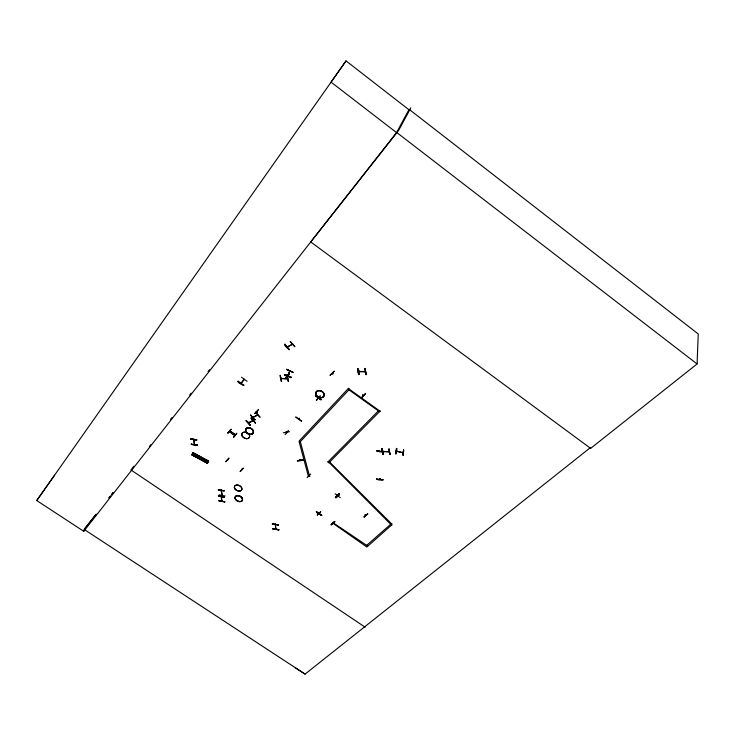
<?xml version="1.0" encoding="UTF-8"?>
<svg xmlns="http://www.w3.org/2000/svg" width="735" height="735" viewBox="0 0 735 735"><rect width="100%" height="100%" fill="white"/><g stroke="black" fill="none" stroke-linecap="round" stroke-linejoin="round"><path stroke-width="1.1" d="M383.358 451.814L376.522 450.665M380.032 451.612L379.995 452.126L379.765 451.501M379.839 478.411L379.683 479.358L379.765 478.807M379.986 479.303L379.921 478.825M383.275 452.071L376.513 450.674M383.201 479.689C383.523 480.258 375.723 480.387 376.577 478.568M219.113 494.894L225.103 495.969M589.948 447.973L590.572 448.433L697.083 363.954L698.25 333.975L409.138 109.322L396.551 132.612L331.062 82.145L346.029 60.886L408.917 109.735M191.339 444.473L197.458 445.483L197.55 444.987M224.873 502.143L219.002 500.618M272.777 528.842C291.767 531.451 259.914 526.885 278.776 529.926M272.768 528.649L278.785 529.889M222.117 500.544L221.722 501.307L221.263 496.713M221.704 500.912L221.915 500.498M287.376 376.348L288.083 376.586L287.504 376.173M300.293 459.908L300.183 460.422L300.045 459.559M240.979 383.385L244.121 379.205L244.112 379.765M275.551 528.713L276.002 528.3M376.495 478.853L383.128 479.937M221.74 490.585L221.244 490.998M288.083 375.631L287.615 375.842M287.945 375.989L289.856 370.982M332.174 373.582L333.093 373.582M194.132 439.75L193.847 440.247L193.562 439.649M334.765 521.657L331.163 524.799L334.765 521.694M331.2 524.772L334.71 521.354M337.181 495.041L336.915 495.656L337.282 495.041M337.374 495.941L337.907 496.29L337.585 495.803M396.799 448.359L395.669 453.752L396.128 453.596M396.376 448.497L395.706 453.725M396.018 453.761L396.679 448.534L396.046 453.835M396.496 451.4L397.075 451.29M403.193 452.668L402.412 452.677L402.541 452.19M403.524 450.132L403.212 455.452L403.607 449.893M403.653 449.921L402.918 455.121M299.365 418.334L298.869 419.014M303.362 459.77L297.436 460.569M303.399 460.285L297.482 461.065M365.313 514.684L365.148 515.217L365.414 514.601M319.661 512.975L319.229 513.719M221.235 496.805L221.474 496.309M221.75 496.768L221.575 497.182M222.19 500.921L222.016 501.325M227.639 460.165L227.437 460.018M241.907 469.362L241.696 469.766M241.696 469.821L241.723 469.224M379.664 478.853L380.068 478.457M287.927 376.063L288.129 375.594M289.856 371.065L289.553 371.166M275.57 525.093L275.469 524.156M275.855 529.126L275.487 524.652M240.143 471.594L243.395 468.241M218.911 501.105L224.956 501.702L218.993 500.673M366.682 545.352L390.928 524.055M328.903 462.297L390.799 524.422L391.856 523.586M332.532 522.971L366.857 547.015L391.948 524.762M367.675 546.041L333.056 522.704L332.385 523.329M397.249 451.005L397.038 451.52M389.982 454.432L388.98 448.984L390 454.23M388.833 451.896L388.76 451.336M365.874 514.858L365.626 515.52L365.69 515.024M379.912 479.395L380.105 478.871M367.647 513.572L364.183 517.302L363.981 516.852M364.009 516.898L367.849 514.004M389.908 454.469L388.999 448.8M383.541 451.152L383.404 451.694M382.283 448.57L381.814 448.8L383.247 454.01M382.852 454.193L381.86 448.773L382.843 454.221L383.302 453.991M291.124 377.239C270.728 369.034 304.814 382.972 284.592 374.409M286.475 369.485L293.017 372.379L286.595 369.236M379.49 411.673L348.923 389.835M327.975 461.69L328.885 462.784L380.261 410.893M378.378 410.883L327.828 462.049M332.918 522.805L332.532 523.1L332.918 522.521M333.203 522.337L332.578 523.109M340.268 497.678L335.169 493.773M337.705 495.344L337.356 496.272L337.319 495.611M337.65 495.298L337.181 496.051M337.696 495.996L337.889 495.473M337.944 495.803L337.87 496.3L338.128 495.638M335.647 497.255L338.909 493.911L335.298 497.301L335.996 497.788L339.579 494.379L336.005 497.76M335.803 497.338L339.561 494.361L338.909 493.911M321.728 515.263C312.853 508.482 316.188 513.59 321.755 515.226M319.468 512.929L319.146 513.857L319.155 513.067M319.054 513.848L319.394 512.846M317.217 515.143L320.699 511.735L317.309 514.978M365.341 393.372L365.561 393.841L361.565 397.92L361.344 397.46M362.631 395.375L362.796 394.833M284.399 374.841L290.922 377.698M284.482 374.629L291.014 377.478M365.01 368.4L366.149 374.418M328.756 462.655L329.822 461.773M365.479 371.074L364.817 371.772M365.368 371.818L365.561 371.138M366.048 374.648L365.047 368.428M364.882 371.809L364.992 371.065M280.945 378.378L281.882 378.323M281.036 378.617L281.615 378.406M359.057 374.565C358.322 366.021 356.401 366.737 358.671 374.565L359.158 374.335M358.763 371L358.524 371.469L365.433 371.515M359.397 371.395L359.25 371.01M359.36 371.184L358.459 371.469M287.67 378.856L287.027 378.341M349.676 389.026L300.33 441.652L299.09 441.634L308.424 476.455L309.793 476.133M309.426 476.041L309.334 476.528L309.132 475.609M309.371 476.519L309.6 475.867M307.092 477.686L310.639 474.057M309.637 476.491L300.33 441.652L299.255 440.908L348.555 388.227M309.077 475.563L308.801 476.17L309.435 476.363M275.855 529.172L276.066 528.667M272.373 524.055L278.491 524.863L272.345 523.798M241.108 383.348L244.36 379.361M275.414 524.239L275.579 529.025M275.671 524.193L275.276 524.974M299.898 459.963L300.119 459.494M300.33 459.467L300.165 460.367L299.926 459.963M300.587 459.862L300.404 460.275M315.407 395.559L321.112 399.619M334.25 371.129L329.987 375.346L334.122 371.285M320.175 395.807L316.647 400.281L316.436 399.822M317.768 397.24L318.071 398.076L317.594 397.773M320.984 399.858L315.352 395.696L321.048 399.776M295.773 417.168L301.332 421.173L301.635 420.732M299.173 418.197L298.64 418.913M285.106 434.633L288.386 430.462M283.407 432.777L289.489 431.721M286.117 431.776L285.933 432.318L286.613 432.18M286.338 432.566L286.531 432.162M389.421 451.887L382.724 451.621M288.35 381.428L287.21 375.631M288.111 375.649L288.276 375.162M289.259 374.179L285.309 378.075L289.324 373.94M240.216 471.383L243.294 468.167M241.337 469.821L241.576 469.343M252.803 417.324L257.719 414.99L257.094 415.018M222.154 500.59L221.694 501.316M224.359 497.273L218.35 495.923L224.35 497.007M288.046 375.07L287.661 375.925L289.627 370.881M221.217 490.53L221.933 495.261L222.383 494.49M280.448 375.346L279.998 375.557L281.202 381.355L281.689 381.143M222.099 494.398L222.172 494.894M221.961 495.234L222.31 494.425M221.676 496.345L221.244 497.117M222.429 494.82L222.172 495.316L221.501 490.668M221.428 490.126L221.474 490.658M221.639 490.153L221.501 491.035M221.299 491.063L221.685 490.254M255.514 412.344L260.006 417.021M294.827 346.589L290.178 341.453L294.772 346.755M251.214 417.93L255.431 422.818M317.649 398.076L318.181 397.856M255.201 419.575L254.815 419.951L250.442 415.1M218.442 489.859L224.322 490.888L218.341 490.006M253.639 416.92L253.015 417.508L257.719 414.99M289.489 349.465C289.526 350.246 283.113 345.128 284.987 344.127M292.512 344.228L292.714 343.842M254.99 413.557L258.454 409.57M253.198 420.117L252.73 420.953L252.858 420.282M257.25 412.234L256.625 411.82L257.397 411.94M254.687 413.419L258.5 409.579M250.543 425.161L250.148 425.519L245.968 420.622M252.73 420.953L253.345 420.117M253.492 420.291L252.877 420.953M193.617 455.434L194.674 453.44M252.583 420.787C253.226 419.529 246.638 424.646 248.853 422.212M248.944 422.239L248.384 423.048M255.596 412.188L259.942 417.186M252.959 417.489L253.483 416.754M194.674 456.003L195.73 454.01M225.884 461.571L228.989 458.08M287.78 346.332L287.936 346.516M227.528 460.303L227.85 459.724M196.245 456.858L197.311 454.873M197.651 457.62L198.707 455.626M199.222 458.475L200.287 456.481M233.528 437.04L236.854 433.181L233.831 437.252L233.647 436.81M410.791 107.861L398.59 130.508L310.712 241.953L590.637 448.378L590.012 447.918L305.08 674.114L295.81 668.097M207.601 462.885L191.973 454.671L207.601 462.885L192.01 454.597L192.23 454.184L207.757 462.6L207.371 463.307L191.853 454.892L193.094 452.585L208.639 461.02L208.253 461.718L192.717 453.293L193.039 452.687M192.175 454.285L207.702 462.701M192.938 452.861L208.428 461.415M205.975 462.14L207.049 460.156M231.277 429.323L227.731 433.044L230.937 429.341M207.546 462.986L208.63 461.01M229.568 431.39L234.943 435.377M287.045 346.929L292.42 344.32M207.38 463.289L191.872 454.855M247.116 381.309L241.466 377.174M243.845 385.103C244.011 385.756 236.551 382.531 238.158 381.07M321.645 515.455L316.445 511.808L321.627 515.483M193.792 439.254L194.242 444.647L194.619 443.839L194.215 444.684L194.738 444.252M196.861 439.916L190.558 438.878L196.759 440.072M194.453 444.684L194.003 439.282M191.422 444.004L191.33 444.51M194.012 439.337L193.847 440.247M253.281 420.723L248.439 423.02M295.929 416.993L301.525 420.962M234.759 435.607L229.292 431.776M346.029 60.886L36.75 500.544L83.735 531.295L84.948 529.375M36.75 500.544L54.565 475.223M96.294 514.169L84.277 529.512L305.08 674.114M109.028 497.926L110.443 496.125M111.858 494.324L113.263 492.514M133.779 466.348L130.949 469.959L365.148 627.203M149.352 446.476L150.767 444.666M170.584 419.373L171.999 417.572M189.694 394.989L191.109 393.179M208.097 371.506L209.512 369.696M83.735 531.295L396.661 132.419L697.083 363.954M84.093 529.384L95.449 514.978M108.936 497.871L110.36 496.07M111.775 494.269L113.199 492.468M365.405 371.772L358.652 371.745M250.653 414.981L255.027 419.814M382.751 451.437L389.394 451.667M228.879 458.236L225.774 461.727M316.326 400.051L320.166 396.064M363.173 395.724L362.677 395.127L363.31 395.586M361.317 397.69L365.304 393.602M403.166 452.843L396.367 451.318M335.583 497.42L339.138 494.058M339.368 494.223L335.766 497.549M331.163 524.799L334.664 521.547M358.671 374.556L357.55 368.538M359.011 374.528L357.807 368.538M286.301 432.428C287.716 434.183 285.345 431.123 286.622 432.502M280.329 375.53L281.569 381.373M299.88 459.871L300.367 460.34M228.034 433.172L230.891 429.35M292.457 344.265L287.266 347.14M221.952 501.362L221.465 496.75M251.085 418.16L255.311 423.048M286.898 378.598L287.624 378.654M382.108 448.782L383.211 454.23M255.376 422.983L251.149 418.086M281.082 378.35L287.596 378.856L281.082 378.598M297.326 460.808L303.261 460.009M363.081 395.687L362.594 395.311M337.824 496.254L336.896 495.583M365.571 515.474L365.13 515.171M396.533 451.143L403.102 452.622M218.295 489.841L224.276 490.723M190.558 438.887L196.704 439.879M376.522 450.867L383.293 451.97M272.382 523.963L278.4 525.121M224.386 497.182L218.368 495.923M366.131 374.611L364.983 368.575M287.137 375.815L288.34 381.63M285.327 378.056L289.195 374.097M286.512 369.383L293.063 372.287M256.882 411.719L257.305 412.032M192.919 452.898L208.492 461.295M229.844 431.123L235.347 434.927M390.799 524.422L391.819 525.13M365.258 515.033L365.699 515.308M348.408 388.576L380.124 411.251M332.376 373.444L332.9 373.83M332.238 373.591L332.762 373.977M329.666 462.131L391.737 523.963M191.321 444.234L197.458 445.199L191.33 444.206M235.421 434.771L229.926 430.967L235.466 434.798M243.726 385.305L238.002 381.327L243.717 385.333M250.415 425.344L246.197 420.493L250.424 425.39M289.36 349.658L284.858 344.311L289.369 349.695M316.142 395.173A4.41 3.363 25.1 0 0 323.483 396.79A4.41 3.363 25.1 0 0 320.157 390.818A4.41 3.363 25.1 0 0 316.142 395.173M316.234 394.998A4.401 3.353 25.1 0 0 323.556 396.615A4.401 3.353 25.1 0 0 320.239 390.643A4.401 3.353 25.1 0 0 316.234 394.998M316.169 395.072A4.438 3.381 25.1 0 0 323.547 396.698A4.438 3.381 25.1 0 0 320.212 390.689A4.438 3.381 25.1 0 0 316.169 395.072M234.915 488.637A3.997 2.747 26.4 0 0 241.457 490.199A3.997 2.747 26.4 0 0 238.223 485.063A3.997 2.747 26.4 0 0 234.915 488.637M234.823 488.812A3.997 2.756 26.4 0 0 241.374 490.374A3.997 2.756 26.4 0 0 238.131 485.238A3.997 2.756 26.4 0 0 234.823 488.812M235.485 499.377A3.969 2.71 26.2 0 0 241.99 500.939A3.969 2.71 26.2 0 0 238.765 495.877A3.969 2.71 26.2 0 0 235.485 499.377M235.577 499.203A3.96 2.701 26.2 0 0 242.063 500.765A3.96 2.701 26.2 0 0 238.857 495.702A3.96 2.701 26.2 0 0 235.577 499.203A3.987 2.729 26.2 0 0 242.063 500.847A3.987 2.729 26.2 0 0 238.82 495.748A3.987 2.729 26.2 0 0 235.512 499.276M245.995 431.996A4.208 3.041 27.5 0 0 252.904 433.577A4.208 3.041 27.5 0 0 249.523 428A4.208 3.041 27.5 0 0 245.995 431.996A4.199 3.032 27.5 0 0 252.895 433.586A4.199 3.032 27.5 0 0 249.523 428.009A4.199 3.032 27.5 0 0 245.995 432.005M246.087 431.831A4.208 3.041 27.5 0 0 252.996 433.411A4.208 3.041 27.5 0 0 249.615 427.834A4.208 3.041 27.5 0 0 246.087 431.831A4.189 3.023 27.5 0 0 252.978 433.402A4.189 3.023 27.5 0 0 249.615 427.844A4.189 3.023 27.5 0 0 246.096 431.831M242.293 436.186A4.171 2.995 27.5 0 0 249.128 437.757A4.18 3.004 27.5 0 0 245.775 432.226A4.18 3.004 27.5 0 0 242.284 436.186A4.18 3.004 27.5 0 0 249.147 437.757A4.171 2.995 27.5 0 0 245.775 432.244A4.171 2.995 27.5 0 0 242.293 436.186"/></g></svg>
